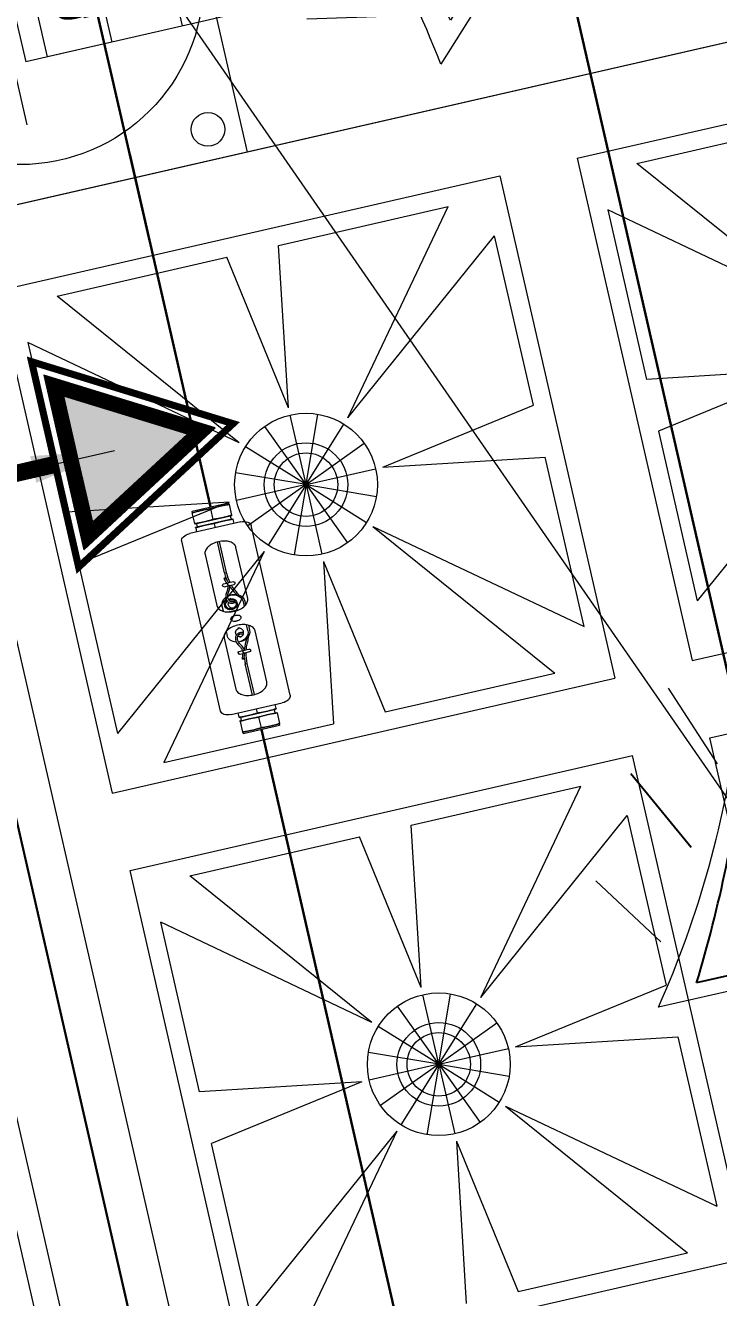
# Model space of a CAD drawing. Header units: millimetres. Extents: x 1667 to 847943, y 724 to 1832625.
# Drawn here: x 639352 to 639789, y 718895 to 719696 of the extents above; entities that cross this region are included whole.
import ezdxf

# ---------------------------------------------------------------- set-up
doc = ezdxf.new("R2010")
doc.units = ezdxf.units.MM
doc.linetypes.add('CENTER', pattern=[2, 1.25, -0.25, 0.25, -0.25])
doc.linetypes.add('CONTINULUS', pattern=[0])
doc.layers.get('Defpoints').update_dxf_attribs({"color": 140})
for name, color, linetype, lineweight in [('DIMENSION_MOFA', 66, 'CENTER', 15), ('FACILITY kitchen equipment', 152, 'Continuous', 0), ('GH - KIT - PLAN', 32, 'Continuous', 0), ('GH - KIT EQUIP.', 2, 'Continuous', 9), ('GH-GAS', 20, 'Continuous', 13), ('glass', 4, 'Continuous', 0), ('WALL - NEW', 7, 'Continuous', 0)]:
    doc.layers.add(name, color=color, linetype=linetype, lineweight=lineweight)
doc.layers.add('Fusible link', color=7, linetype='Continuous', true_color=0x30c200)
doc.layers.add('SSE PIPING', color=7, linetype='Continuous', lineweight=30, true_color=0x0512c2)
doc.layers.add('SSE SYS', color=7, linetype='Continuous', lineweight=15, true_color=0xeb0000)
doc.styles.add('arial', font='arial.ttf')
doc.styles.add('DIM', font='arial.ttf')
doc.styles.add('ROMANS', font='romans.shx')
doc.dimstyles.new('KIT-DIM', dxfattribs={"dimscale": 35, "dimtxt": 2, "dimasz": 1.5, "dimexe": 0.5, "dimexo": 1, "dimgap": 1, "dimtad": 0, "dimdec": 0, "dimtxsty": 'arial', "dimcen": 0, "dimdle": 1, "dimclrd": 251, "dimclre": 251, "dimclrt": 1, "dimadec": 0, "dimazin": 0, "dimtfac": 1, "dimtdec": 0, "dimtix": 1, "dimtmove": 0, "dimatfit": 3, "dimfxl": 1, "dimlwd": -1, "dimarcsym": 0})
doc.dimstyles.new('KIT_DIM', dxfattribs={"dimscale": 35, "dimtxt": 2.5, "dimasz": 2, "dimexe": 1, "dimexo": 1, "dimgap": 0.5, "dimtad": 1, "dimdec": 0, "dimzin": 3, "dimdsep": 46, "dimtxsty": 'arial', "dimcen": 0, "dimdle": 0.75, "dimclrd": 251, "dimclre": 251, "dimclrt": 15, "dimadec": 1, "dimazin": 1, "dimtfac": 1, "dimtdec": 0, "dimtix": 1, "dimtmove": 1, "dimatfit": 3, "dimfxl": 1, "dimtolj": 1, "dimtzin": 3, "dimlwd": 13, "dimlwe": 13, "dimarcsym": 0})

# ---------------------------------------------------------------- blocks, each defined once
blk = doc.blocks.new('fRY')
at = {"layer": 'FACILITY kitchen equipment'}
for p, q in [((8507.40582, -1594.57607, 15753.73953), (8507.20592, -1594.57607, 15753.73953)), ((8507.20592, -1595.03614, 15753.73953), (8507.20592, -1594.57607, 15753.73953)), ((8507.40582, -1594.57607, 15753.73953), (8507.40582, -1594.67713, 15753.73953)), ((8507.60572, -1594.57607, 15753.73953), (8507.40582, -1594.57607, 15753.73953)), ((8507.60572, -1595.03614, 15753.73953), (8507.60572, -1594.57607, 15753.73953)), ((8507.37458, -1594.59039, 15753.73953), (8507.23715, -1594.59039, 15753.73953)), ((8507.23715, -1594.65286, 15753.73953), (8507.23715, -1594.59039, 15753.73953)), ((8507.37458, -1594.65286, 15753.73953), (8507.37458, -1594.59039, 15753.73953)), ((8507.57448, -1594.59039, 15753.73953), (8507.43705, -1594.59039, 15753.73953)), ((8507.43705, -1594.65286, 15753.73953), (8507.43705, -1594.59039, 15753.73953)), ((8507.57448, -1594.65286, 15753.73953), (8507.57448, -1594.59039, 15753.73953)), ((8507.23715, -1594.61808, 15753.73953), (8507.22466, -1594.61808, 15753.73953)), ((8507.22466, -1594.63057, 15753.73953), (8507.22466, -1594.61808, 15753.73953)), ((8507.29846, -1594.61907, 15753.73953), (8507.29844, -1594.62681, 15753.73953)), ((8507.31708, -1594.61907, 15753.73953), (8507.3171, -1594.62677, 15753.73953)), ((8507.37458, -1594.61808, 15753.73953), (8507.38707, -1594.61808, 15753.73953)), ((8507.38707, -1594.63057, 15753.73953), (8507.38707, -1594.61808, 15753.73953)), ((8507.43705, -1594.61808, 15753.73953), (8507.42456, -1594.61808, 15753.73953)), ((8507.42456, -1594.63057, 15753.73953), (8507.42456, -1594.61808, 15753.73953)), ((8507.49836, -1594.61907, 15753.73953), (8507.49834, -1594.62681, 15753.73953)), ((8507.51698, -1594.61907, 15753.73953), (8507.517, -1594.62677, 15753.73953)), ((8507.57448, -1594.61808, 15753.73953), (8507.58697, -1594.61808, 15753.73953)), ((8507.58697, -1594.63057, 15753.73953), (8507.58697, -1594.61808, 15753.73953)), ((8507.23715, -1594.63057, 15753.73953), (8507.22466, -1594.63057, 15753.73953)), ((8507.29886, -1594.62554, 15753.73953), (8507.29844, -1594.62676, 15753.73953)), ((8507.37458, -1594.63057, 15753.73953), (8507.38707, -1594.63057, 15753.73953)), ((8507.43705, -1594.63057, 15753.73953), (8507.42456, -1594.63057, 15753.73953)), ((8507.49876, -1594.62554, 15753.73953), (8507.49834, -1594.62676, 15753.73953)), ((8507.57448, -1594.63057, 15753.73953), (8507.58697, -1594.63057, 15753.73953)), ((8507.37458, -1594.65286, 15753.73953), (8507.23715, -1594.65286, 15753.73953)), ((8507.2417, -1594.65286, 15753.73953), (8507.2417, -1594.6703, 15753.73953)), ((8507.24795, -1594.65286, 15753.73953), (8507.24795, -1594.6703, 15753.73953)), ((8507.26712, -1594.65286, 15753.73953), (8507.26712, -1594.71267, 15753.73953)), ((8507.27378, -1594.65286, 15753.73953), (8507.27378, -1594.71267, 15753.73953)), ((8507.33795, -1594.65286, 15753.73953), (8507.33795, -1594.71267, 15753.73953)), ((8507.34461, -1594.65286, 15753.73953), (8507.34461, -1594.71267, 15753.73953)), ((8507.36378, -1594.65286, 15753.73953), (8507.36378, -1594.6703, 15753.73953)), ((8507.37003, -1594.65286, 15753.73953), (8507.37003, -1594.6703, 15753.73953)), ((8507.57448, -1594.65286, 15753.73953), (8507.43705, -1594.65286, 15753.73953)), ((8507.4416, -1594.65286, 15753.73953), (8507.4416, -1594.6703, 15753.73953)), ((8507.44785, -1594.65286, 15753.73953), (8507.44785, -1594.6703, 15753.73953)), ((8507.46702, -1594.65286, 15753.73953), (8507.46702, -1594.71267, 15753.73953)), ((8507.47368, -1594.65286, 15753.73953), (8507.47368, -1594.71267, 15753.73953)), ((8507.53785, -1594.65286, 15753.73953), (8507.53785, -1594.71267, 15753.73953)), ((8507.54451, -1594.65286, 15753.73953), (8507.54451, -1594.71267, 15753.73953)), ((8507.56368, -1594.65286, 15753.73953), (8507.56368, -1594.6703, 15753.73953)), ((8507.56993, -1594.65286, 15753.73953), (8507.56993, -1594.6703, 15753.73953)), ((8507.36378, -1594.66535, 15753.73953), (8507.24795, -1594.66535, 15753.73953)), ((8507.36378, -1594.66535, 15753.73953), (8507.34959, -1594.66535, 15753.73953)), ((8507.56368, -1594.66535, 15753.73953), (8507.44785, -1594.66535, 15753.73953)), ((8507.56368, -1594.66535, 15753.73953), (8507.54949, -1594.66535, 15753.73953)), ((8507.40582, -1594.67713, 15753.73953), (8507.20592, -1594.67713, 15753.73953)), ((8507.60572, -1594.67713, 15753.73953), (8507.40582, -1594.67713, 15753.73953)), ((8507.60572, -1595.03614, 15753.73953), (8507.60572, -1594.67713, 15753.73953)), ((8507.39249, -1594.69046, 15753.73953), (8507.21924, -1594.69046, 15753.73953)), ((8507.21924, -1594.69046, 15753.73953), (8507.21924, -1595.02281, 15753.73953)), ((8507.39249, -1595.02281, 15753.73953), (8507.39249, -1594.69046, 15753.73953)), ((8507.59239, -1594.69046, 15753.73953), (8507.41914, -1594.69046, 15753.73953)), ((8507.41914, -1594.69046, 15753.73953), (8507.41914, -1595.02281, 15753.73953)), ((8507.59239, -1595.02281, 15753.73953), (8507.59239, -1594.69046, 15753.73953)), ((8507.37028, -1594.71267, 15753.73953), (8507.24145, -1594.71267, 15753.73953)), ((8507.24145, -1594.71267, 15753.73953), (8507.24145, -1595.0006, 15753.73953)), ((8507.36584, -1594.71711, 15753.73953), (8507.2459, -1594.71711, 15753.73953)), ((8507.2459, -1594.71711, 15753.73953), (8507.2459, -1594.99616, 15753.73953)), ((8507.36584, -1594.99616, 15753.73953), (8507.36584, -1594.71711, 15753.73953)), ((8507.37028, -1595.0006, 15753.73953), (8507.37028, -1594.71267, 15753.73953)), ((8507.57018, -1594.71267, 15753.73953), (8507.44135, -1594.71267, 15753.73953)), ((8507.44135, -1594.71267, 15753.73953), (8507.44135, -1595.0006, 15753.73953)), ((8507.56574, -1594.71711, 15753.73953), (8507.4458, -1594.71711, 15753.73953)), ((8507.4458, -1594.71711, 15753.73953), (8507.4458, -1594.99616, 15753.73953)), ((8507.56574, -1594.99616, 15753.73953), (8507.56574, -1594.71711, 15753.73953)), ((8507.57018, -1595.0006, 15753.73953), (8507.57018, -1594.71267, 15753.73953)), ((8507.29769, -1594.82123, 15753.73953), (8507.29769, -1594.78735, 15753.73953)), ((8507.29769, -1594.78735, 15753.73953), (8507.3135, -1594.78735, 15753.73953)), ((8507.3135, -1594.78735, 15753.73953), (8507.3135, -1594.82123, 15753.73953)), ((8507.49759, -1594.82123, 15753.73953), (8507.49759, -1594.78735, 15753.73953)), ((8507.49759, -1594.78735, 15753.73953), (8507.5134, -1594.78735, 15753.73953)), ((8507.5134, -1594.78735, 15753.73953), (8507.5134, -1594.82123, 15753.73953)), ((8507.3135, -1594.82123, 15753.73953), (8507.29769, -1594.82123, 15753.73953)), ((8507.5134, -1594.82123, 15753.73953), (8507.49759, -1594.82123, 15753.73953)), ((8507.24145, -1595.0006, 15753.73953), (8507.37028, -1595.0006, 15753.73953)), ((8507.2459, -1594.99616, 15753.73953), (8507.36584, -1594.99616, 15753.73953)), ((8507.29254, -1595.0006, 15753.73953), (8507.29254, -1595.13387, 15753.73953)), ((8507.31919, -1595.0006, 15753.73953), (8507.29254, -1595.0006, 15753.73953)), ((8507.31919, -1595.0006, 15753.73953), (8507.31919, -1595.13387, 15753.73953)), ((8507.44135, -1595.0006, 15753.73953), (8507.57018, -1595.0006, 15753.73953)), ((8507.4458, -1594.99616, 15753.73953), (8507.56574, -1594.99616, 15753.73953)), ((8507.49244, -1595.0006, 15753.73953), (8507.49244, -1595.13387, 15753.73953)), ((8507.51909, -1595.0006, 15753.73953), (8507.49244, -1595.0006, 15753.73953)), ((8507.51909, -1595.0006, 15753.73953), (8507.51909, -1595.13387, 15753.73953)), ((8507.21924, -1595.02281, 15753.73953), (8507.39249, -1595.02281, 15753.73953)), ((8507.41914, -1595.02281, 15753.73953), (8507.59239, -1595.02281, 15753.73953)), ((8507.40582, -1595.03614, 15753.73953), (8507.20592, -1595.03614, 15753.73953)), ((8507.40582, -1595.03614, 15753.73953), (8507.60572, -1595.03614, 15753.73953)), ((8507.40582, -1595.03614, 15753.73953), (8507.60572, -1595.03614, 15753.73953)), ((8507.31919, -1595.13387, 15753.73953), (8507.29254, -1595.13387, 15753.73953)), ((8507.51909, -1595.13387, 15753.73953), (8507.49244, -1595.13387, 15753.73953))]:
    blk.add_line(p, q, dxfattribs=at)
for centre, radius, start, end in [((8507.3033, -1594.62332, 15753.73953), 0.01044, 121.68145, 146.13227), ((8507.306, -1594.62769, 15753.73953), 0.01557, 104.33989, 121.68145), ((8507.30777, -1594.63462, 15753.73953), 0.02272, 90, 104.33989), ((8507.30777, -1594.63541, 15753.73953), 0.01913, 90, 104.40201), ((8507.30777, -1594.63462, 15753.73953), 0.02272, 75.66011, 90), ((8507.30777, -1594.63541, 15753.73953), 0.01913, 75.59799, 90), ((8507.30954, -1594.62769, 15753.73953), 0.01557, 58.31855, 75.66011), ((8507.31224, -1594.62332, 15753.73953), 0.01044, 33.86773, 58.31855), ((8507.5032, -1594.62332, 15753.73953), 0.01044, 121.68145, 146.13227), ((8507.5059, -1594.62769, 15753.73953), 0.01557, 104.33989, 121.68145), ((8507.50767, -1594.63462, 15753.73953), 0.02272, 90, 104.33989), ((8507.50767, -1594.63541, 15753.73953), 0.01913, 90, 104.40201), ((8507.50767, -1594.63462, 15753.73953), 0.02272, 75.66011, 90), ((8507.50767, -1594.63541, 15753.73953), 0.01913, 75.59799, 90), ((8507.50944, -1594.62769, 15753.73953), 0.01557, 58.31855, 75.66011), ((8507.51214, -1594.62332, 15753.73953), 0.01044, 33.86773, 58.31855), ((8507.29922, -1594.62058, 15753.73953), 0.00552, 146.13227, 180), ((8507.29922, -1594.62058, 15753.73953), 0.00552, 180, 213.86773), ((8507.3033, -1594.61784, 15753.73953), 0.01044, 213.86773, 238.31855), ((8507.30431, -1594.62644, 15753.73953), 0.00941, 121.79706, 128.44382), ((8507.30398, -1594.6305, 15753.73953), 0.00713, 113.16208, 135.92559), ((8507.30628, -1594.62961, 15753.73953), 0.01314, 104.40201, 121.79706), ((8507.30621, -1594.63571, 15753.73953), 0.01279, 100.04894, 113.16208), ((8507.30777, -1594.64452, 15753.73953), 0.02175, 90, 100.04894), ((8507.30777, -1594.64452, 15753.73953), 0.02175, 79.95106, 90), ((8507.30933, -1594.63571, 15753.73953), 0.01279, 66.83792, 79.95106), ((8507.30926, -1594.62961, 15753.73953), 0.01314, 58.20294, 75.59799), ((8507.3117, -1594.63017, 15753.73953), 0.00678, 44.07441, 66.83792), ((8507.31153, -1594.62595, 15753.73953), 0.00884, 51.10767, 58.20294), ((8507.31188, -1594.61727, 15753.73953), 0.01111, 301.68145, 326.13227), ((8507.31632, -1594.62058, 15753.73953), 0.00552, 0, 33.86773), ((8507.31744, -1594.62099, 15753.73953), 0.00442, 326.13227, 5.3453), ((8507.49912, -1594.62058, 15753.73953), 0.00552, 146.13227, 180), ((8507.49912, -1594.62058, 15753.73953), 0.00552, 180, 213.86773), ((8507.5032, -1594.61784, 15753.73953), 0.01044, 213.86773, 238.31855), ((8507.50421, -1594.62644, 15753.73953), 0.00941, 121.79706, 128.44382), ((8507.50388, -1594.6305, 15753.73953), 0.00713, 113.16208, 135.92559), ((8507.50618, -1594.62961, 15753.73953), 0.01314, 104.40201, 121.79706), ((8507.50611, -1594.63571, 15753.73953), 0.01279, 100.04894, 113.16208), ((8507.50767, -1594.64452, 15753.73953), 0.02175, 90, 100.04894), ((8507.50767, -1594.64452, 15753.73953), 0.02175, 79.95106, 90), ((8507.50923, -1594.63571, 15753.73953), 0.01279, 66.83792, 79.95106), ((8507.50916, -1594.62961, 15753.73953), 0.01314, 58.20294, 75.59799), ((8507.5116, -1594.63017, 15753.73953), 0.00678, 44.07441, 66.83792), ((8507.51143, -1594.62595, 15753.73953), 0.00884, 51.10767, 58.20294), ((8507.51179, -1594.61727, 15753.73953), 0.01111, 301.68145, 326.13227), ((8507.51622, -1594.62058, 15753.73953), 0.00552, 0, 33.86773), ((8507.51734, -1594.62099, 15753.73953), 0.00442, 326.13227, 5.3453), ((8507.306, -1594.61347, 15753.73953), 0.01557, 238.31855, 241.10486), ((8507.30032, -1594.62676, 15753.73953), 0.00188, 180, 224.07441), ((8507.30384, -1594.62335, 15753.73953), 0.00678, 224.07441, 246.83792), ((8507.30621, -1594.61782, 15753.73953), 0.01279, 246.83792, 259.95106), ((8507.30777, -1594.60901, 15753.73953), 0.02175, 259.95106, 270), ((8507.30777, -1594.60901, 15753.73953), 0.02175, 270, 280.04894), ((8507.30933, -1594.61782, 15753.73953), 0.01279, 280.04894, 293.16208), ((8507.3117, -1594.62335, 15753.73953), 0.00678, 293.16208, 315.92559), ((8507.31522, -1594.62676, 15753.73953), 0.00188, 0, 44.07441), ((8507.31522, -1594.62676, 15753.73953), 0.00188, 315.92559, 0), ((8507.30954, -1594.61347, 15753.73953), 0.01557, 298.89514, 301.68145), ((8507.5059, -1594.61347, 15753.73953), 0.01557, 238.31855, 241.10486), ((8507.50022, -1594.62676, 15753.73953), 0.00188, 180, 224.07441), ((8507.50374, -1594.62335, 15753.73953), 0.00678, 224.07441, 246.83792), ((8507.50611, -1594.61782, 15753.73953), 0.01279, 246.83792, 259.95106), ((8507.50767, -1594.60901, 15753.73953), 0.02175, 259.95106, 270), ((8507.50767, -1594.60901, 15753.73953), 0.02175, 270, 280.04894), ((8507.50923, -1594.61782, 15753.73953), 0.01279, 280.04894, 293.16208), ((8507.5116, -1594.62335, 15753.73953), 0.00678, 293.16208, 315.92559), ((8507.51512, -1594.62676, 15753.73953), 0.00188, 0, 44.07441), ((8507.51512, -1594.62676, 15753.73953), 0.00188, 315.92559, 0), ((8507.50944, -1594.61347, 15753.73953), 0.01557, 298.89514, 301.68145), ((8507.24483, -1594.6703, 15753.73953), 0.00312, 180, 0), ((8507.3669, -1594.6703, 15753.73953), 0.00312, 180, 0), ((8507.44473, -1594.6703, 15753.73953), 0.00312, 180, 0), ((8507.5668, -1594.6703, 15753.73953), 0.00312, 180, 0)]:
    blk.add_arc(centre, radius, start, end, dxfattribs=at)
blk = doc.blocks.new('*U785')
at = {"layer": 'glass', "color": 4}
for p, q in [((16667.3, -11791.5978), (16667.3, -11798.0785)), ((16667.324, -11791.5978), (16667.324, -11798.0785))]:
    blk.add_line(p, q, dxfattribs=at)
blk = doc.blocks.new('GAS C')
at = {"layer": 'GH-GAS'}
h = blk.add_hatch(color=256, dxfattribs=at)
h.dxf.hatch_style = 1
h.paths.add_polyline_path([(85924.37, 27254.07), (85924.37, 27294.9), (85853.66, 27254.07), (85924.37, 27213.25)])
at = {"layer": 'GH-GAS', "color": 66}
for points, const_width in [([(86012.73, 27254.07), (85939.14, 27254.07), (85939.14, 27320.48), (85824.11, 27254.07), (85939.14, 27187.66), (85939.14, 27254.07)], 4.46), ([(85939.14, 27254.07), (86012.73, 27254.07)], 10.81)]:
    blk.add_lwpolyline(points, dxfattribs=dict(at, const_width=const_width))
at = {"layer": 'GH-GAS', "color": 0}
for points in [[(85933.41, 27254.07), (85933.41, 27310.55), (85835.58, 27254.07), (85933.41, 27197.59)], [(85924.37, 27254.07), (85924.37, 27294.9), (85853.66, 27254.07), (85924.37, 27213.25)]]:
    blk.add_lwpolyline(points, close=True, dxfattribs=at)
at = {"layer": 'GH-GAS', "color": 2, "const_width": 8.7}
blk.add_lwpolyline([(85928.89, 27254.07), (85928.89, 27302.73), (85844.62, 27254.07), (85928.89, 27205.42)], close=True, dxfattribs=at)
at = {"layer": 'GH-GAS', "color": 30}
blk.add_lwpolyline([(85924.37, 27254.07), (85924.37, 27294.9), (85853.66, 27254.07), (85924.37, 27213.25)], close=True, dxfattribs=at)
blk = doc.blocks.new('*D764')
at = {"layer": 'Defpoints', "color": 0, "transparency": 16777216}
for p in [(-27869.35, 10840.01), (-27534.73, 10840.01), (-27757.42, 10039.81)]:
    blk.add_point(p, dxfattribs=at)
at = {"layer": 'GH-GAS', "lineweight": 13, "transparency": 16777216}
for p, q in [((166758.11, 1097768.83), (167092.73, 1097768.83)), ((167057.73, 1097038.62), (167057.73, 1097698.83)), ((166870.04, 1096968.62), (167092.73, 1096968.62))]:
    blk.add_line(p, q, dxfattribs=at)
at = {"layer": 'GH-GAS', "transparency": 16777216}
for points in [[(167069.4, 1097698.83), (167046.06, 1097698.83), (167057.73, 1097768.83)], [(167046.06, 1097038.62), (167069.4, 1097038.62), (167057.73, 1096968.62)]]:
    blk.add_solid(points, dxfattribs=at)
at = {"layer": 'GH-GAS', "transparency": 16777216, "insert": (166995.56, 1097368.73), "char_height": 87.5, "attachment_point": 5, "rotation": 90, "style": 'DIM'}
blk.add_mtext('\\A1;800', dxfattribs=at)
blk = doc.blocks.new('*D765')
at = {"layer": 'Defpoints', "color": 0, "transparency": 16777216}
for p in [(-27757.42, 10039.81), (-27534.73, 10039.81), (-27757.42, 8639.81)]:
    blk.add_point(p, dxfattribs=at)
at = {"layer": 'GH-GAS', "lineweight": 13, "transparency": 16777216}
for p, q in [((166870.04, 1096968.62), (167092.73, 1096968.62)), ((167057.73, 1095638.62), (167057.73, 1096898.62)), ((166870.04, 1095568.62), (167092.73, 1095568.62))]:
    blk.add_line(p, q, dxfattribs=at)
at = {"layer": 'GH-GAS', "transparency": 16777216}
for points in [[(167069.4, 1096898.62), (167046.06, 1096898.62), (167057.73, 1096968.62)], [(167046.06, 1095638.62), (167069.4, 1095638.62), (167057.73, 1095568.62)]]:
    blk.add_solid(points, dxfattribs=at)
at = {"layer": 'GH-GAS', "transparency": 16777216, "insert": (166995.56, 1096268.62), "char_height": 87.5, "attachment_point": 5, "rotation": 90, "style": 'DIM'}
blk.add_mtext('\\A1;1400', dxfattribs=at)
blk = doc.blocks.new('GASVIGIL')
at = {"color": 1, "linetype": 'CONTINULUS', "lineweight": -2, "ltscale": 1000}
for points in [[(69.5, 45.05), (358.94, 45.05), (358.94, -204.3), (69.5, -204.3)], [(161.13, -88.63), (262.48, -88.63), (262.48, -132.54), (161.13, -132.54)], [(230.68, -204.3), (185.78, -204.3), (185.78, -274.56), (230.68, -274.56)]]:
    blk.add_lwpolyline(points, close=True, dxfattribs=at)
for centre, radius in [((214.47, -81.94), 122.37), ((327.14, 14.83), 11.26), ((90.07, -182.15), 11.26)]:
    blk.add_circle(centre, radius, dxfattribs=at)
at = {"color": 30, "linetype": 'CONTINULUS', "lineweight": -2, "ltscale": 1000, "true_color": 0xf26722, "insert": (120.04, -5.21), "char_height": 50, "attachment_point": 1, "style": 'ROMANS'}
blk.add_mtext_dynamic_manual_height_columns('{\\fArial Narrow|b0|i0|c0|p34;\\W0.65;\\T1.1;\\LGASVIGIL}', width=178.3997, gutter_width=2.5, heights=[27.01], dxfattribs=at)
at = {"color": 242, "linetype": 'CONTINULUS', "lineweight": -2, "ltscale": 1000, "true_color": 0xcd2027, "insert": (180.32, -100.92), "char_height": 25, "width": 82.1592, "attachment_point": 1, "style": 'ROMANS'}
blk.add_mtext('{\\fAgency FB|b0|i0|c0|p34;00.0  %}', dxfattribs=at)
blk = doc.blocks.new('FUSIBLE LINK')
at = {"layer": 'SSE SYS', "color": 0, "lineweight": 0}
for p, q in [((22.5, -16.5), (22.5, 16.5)), ((211.5, 22.5), (28.5, 22.5)), ((217.5, 16.5), (217.5, -16.5)), ((0, 11.75), (0, -11.75)), ((1.4, 11.75), (0, 11.75)), ((1.4, 11.85), (1.44, 12)), ((1.4, 11.85), (1.4, -11.85)), ((13.46, 12), (1.94, 12)), ((14, 11.85), (13.96, 12)), ((14, -11.85), (14, 11.85)), ((14, 10.9), (17.5, 10.9)), ((17.5, 11.5), (17.63, 12)), ((17.5, -11.5), (17.5, 11.5)), ((18.15, 12), (22.5, 12)), ((47.5, 10), (102.5, 10)), ((137.5, 10), (192.5, 10)), ((221.88, 12), (217.5, 12)), ((222.5, 11.5), (222.37, 12)), ((222.5, 11.5), (222.5, -11.5)), ((226, 10.9), (222.5, 10.9)), ((226, 11.85), (226.04, 12)), ((226, 11.85), (226, -11.85)), ((226.54, 12), (238.06, 12)), ((238.6, 11.85), (238.56, 12)), ((238.6, -11.85), (238.6, 11.85)), ((238.6, 11.75), (240, 11.75)), ((240, -11.75), (240, 11.75)), ((13.46, 0), (1.94, 0)), ((18.16, 0), (22.5, 0)), ((70.84, 0.65), (37.52, 0.65)), ((70.84, 0.65), (70.84, -0.42)), ((82.05, 2.75), (82.05, -0.45)), ((83.98, 3.52), (83.05, 3.52)), ((83.05, 0.32), (83.98, 0.32)), ((84.98, 2.75), (84.98, -0.45)), ((95, 0), (95, -1.1)), ((98.74, 0.42), (98.74, 1.1)), ((109.91, 6.72), (104.5, 6.72)), ((110.26, 0.42), (110.26, 1.1)), ((112, -3.12), (112, 3.12)), ((117, 1.25), (117, -1.25)), ((123, -1.25), (123, 1.25)), ((131.26, 7.81), (135.5, 7.81)), ((145, 0), (145, 1.1)), ((154.7, 2.75), (154.7, -0.45)), ((155.7, 3.52), (156.63, 3.52)), ((156.63, 0.32), (155.7, 0.32)), ((157.63, 2.75), (157.63, -0.45)), ((168.84, 0.65), (168.84, -0.42)), ((202.48, 0.65), (168.84, 0.65)), ((221.9, 0), (217.5, 0)), ((226.54, 0), (238.06, 0)), ((70.84, -0.65), (37.52, -0.65)), ((70.84, -0.42), (70.84, -0.65)), ((82.05, -3.64), (82.05, -0.45)), ((83.98, -4.41), (83.05, -4.41)), ((84.98, -0.45), (84.98, -3.64)), ((104.5, -6.72), (109.91, -6.72)), ((104.5, -7.81), (108.74, -7.81)), ((135.5, -5.62), (129.23, -5.62)), ((130.09, -6.72), (135.5, -6.72)), ((154.7, -0.45), (154.7, -3.64)), ((155.7, -4.41), (156.63, -4.41)), ((157.63, -3.64), (157.63, -0.45)), ((168.84, -0.42), (168.84, -0.65)), ((202.48, -0.65), (168.84, -0.65)), ((1.4, -11.75), (0, -11.75)), ((1.4, -11.85), (1.44, -12)), ((13.46, -12), (1.94, -12)), ((14, -11.85), (13.96, -12)), ((14, -10.9), (17.5, -10.9)), ((17.5, -11.5), (17.63, -12)), ((18.15, -12), (22.5, -12)), ((102.5, -10), (47.5, -10)), ((192.5, -10), (137.5, -10)), ((221.88, -12), (217.5, -12)), ((222.5, -11.5), (222.37, -12)), ((226, -10.9), (222.5, -10.9)), ((226, -11.85), (226.04, -12)), ((226.54, -12), (238.06, -12)), ((238.6, -11.85), (238.56, -12)), ((238.6, -11.75), (240, -11.75)), ((211.5, -22.5), (28.5, -22.5))]:
    blk.add_line(p, q, dxfattribs=at)
for centre, start, end in [((28.5, 16.5), 90, 180), ((211.5, 16.5), 0, 90), ((28.5, -16.5), 180, 270), ((211.5, -16.5), 270, 0)]:
    blk.add_arc(centre, 6, start, end, dxfattribs=at)
for centre, major_axis in [((76.35, 1.28), (0.107, 0.641)), ((163.33, 1.28), (-0.107, 0.641))]:
    blk.add_ellipse(centre, major_axis=major_axis, ratio=0.135102, dxfattribs=at)
for centre, major_axis, ratio, start_param, end_param in [((83.05, 2.75), (-1, 0), 0.769374, 4.712389, 6.283185), ((83.05, -0.45), (-1, 0), 0.769374, 4.712389, 6.283185), ((83.98, 2.75), (1, 0), 0.769374, 0, 1.570796), ((83.98, -0.45), (1, 0), 0.769374, 0, 1.570796), ((104.5, 0), (-9.5, 0), 0.707107, 5.998219, 7.853982), ((104.5, 0), (-9.5, 0), 0.707107, 4.712389, 5.774777), ((104.5, 1.1), (5.76, 0), 0.707107, 2.942229, 8.903945), ((104.5, 1.1), (4.76, 0), 0.707107, 2.951279, 8.856853), ((135.5, -1.1), (-4.76, 0), 0.707107, 4.335447, 6.067777), ((135.5, 1.1), (9.5, 0), 0.707107, 0.313248, 1.570796), ((135.5, 1.1), (9.5, 0), 0.707107, 4.712389, 6.385879), ((135.5, 0), (9.5, 0), 0.707107, 4.712389, 6.283185), ((135.5, -1.1), (4.76, 0), 0.707107, 0.215408, 0.824896), ((155.7, 2.75), (-1, 0), 0.769374, 4.712389, 6.283185), ((155.7, -0.45), (-1, 0), 0.769374, 4.712389, 6.283185), ((156.63, 2.75), (1, 0), 0.769374, 0, 1.570796), ((156.63, -0.45), (1, 0), 0.769374, 0, 1.570796), ((83.05, -3.64), (-1, 0), 0.769374, 0, 1.570796), ((83.98, -3.64), (1, 0), 0.769374, 4.712389, 6.283185), ((104.5, -1.1), (-9.5, 0), 0.707107, 0, 1.570796), ((155.7, -3.64), (-1, 0), 0.769374, 0, 1.570796), ((156.63, -3.64), (1, 0), 0.769374, 4.712389, 6.283185)]:
    blk.add_ellipse(centre, major_axis=major_axis, ratio=ratio, start_param=start_param, end_param=end_param, dxfattribs=at)
for points, weights in [([(1.94, 12), (1.01, 6), (1.94, 0)], [1.07710249847, 1.24373083487, 1.07710249847]), ([(1.44, 12), (1.44, 12), (1.94, 12)], [1.16041666667, 1.16041666667, 1.07710249847]), ([(13.46, 12), (13.96, 12), (13.96, 12)], [1.07710249847, 1.16041666667, 1.16041666667]), ([(13.46, 0), (14.39, 6), (13.46, 12)], [1.07710249847, 1.24373083487, 1.07710249847]), ([(18.15, 12), (17.63, 12), (17.63, 12)], [1.00344322391, 1.08333333333, 1.08333333333]), ([(18.16, 0), (17.23, 6.01), (18.15, 12)], [1.00136118663, 1.15523047531, 1.00343082543]), ([(222.37, 12), (222.37, 12), (221.88, 12)], [1.08333333333, 1.08333333333, 1.00764795771]), ([(221.88, 12), (222.82, 5.99), (221.9, 0)], [1.00767581319, 1.1670909423, 1.00981175327]), ([(226.54, 12), (225.61, 6), (226.54, 0)], [1.07710249847, 1.24373083487, 1.07710249847]), ([(226.04, 12), (226.04, 12), (226.54, 12)], [1.16041666667, 1.16041666667, 1.07710249847]), ([(238.06, 0), (238.99, 6), (238.06, 12)], [1.07710249847, 1.24373083487, 1.07710249847]), ([(238.06, 12), (238.56, 12), (238.56, 12)], [1.07710249847, 1.16041666667, 1.16041666667]), ([(1.94, 0), (1.01, -6), (1.94, -12)], [1.07710249847, 1.24373083487, 1.07710249847]), ([(13.46, -12), (14.39, -6), (13.46, 0)], [1.07710249847, 1.24373083487, 1.07710249847]), ([(18.15, -12), (17.23, -6.01), (18.16, 0)], [1.00343082542, 1.15523047531, 1.00136118663]), ([(221.9, 0), (222.82, -5.99), (221.88, -12)], [1.00981175327, 1.1670909423, 1.00767581319]), ([(226.54, 0), (225.61, -6), (226.54, -12)], [1.07710249847, 1.24373083487, 1.07710249847]), ([(238.06, -12), (238.99, -6), (238.06, 0)], [1.07710249847, 1.24373083487, 1.07710249847]), ([(1.94, -12), (1.44, -12), (1.44, -12)], [1.07710249847, 1.16041666667, 1.16041666667]), ([(13.96, -12), (13.96, -12), (13.46, -12)], [1.16041666667, 1.16041666667, 1.07710249847]), ([(17.63, -12), (17.63, -12), (18.15, -12)], [1.08333333333, 1.08333333333, 1.00344322392]), ([(221.88, -12), (222.37, -12), (222.37, -12)], [1.00764795771, 1.08333333333, 1.08333333333]), ([(226.54, -12), (226.04, -12), (226.04, -12)], [1.07710249847, 1.16041666667, 1.16041666667]), ([(238.56, -12), (238.56, -12), (238.06, -12)], [1.16041666667, 1.16041666667, 1.07710249847])]:
    blk.add_rational_spline(points, weights, degree=2, dxfattribs=at)
for points, knots in [([(47.5, -10), (46.24, -10), (44.9, -9.75), (42.43, -8.72), (41.31, -7.96), (39.54, -6.19), (38.78, -5.07), (37.75, -2.6), (37.5, -1.26), (37.5, 1.26), (37.75, 2.6), (38.78, 5.07), (39.54, 6.19), (41.31, 7.96), (42.43, 8.72), (44.9, 9.75), (46.24, 10), (47.5, 10)], [-3.028815, -3.028815, -3.028815, -3.028815, -2.650181, -2.650181, -2.271547, -2.271547, -1.892977, -1.892977, -1.514407, -1.514407, -1.135838, -1.135838, -0.757268, -0.757268, -0.378634, -0.378634, 0, 0, 0, 0]), ([(102.5, 10), (103.76, 10), (105.1, 9.75), (107.57, 8.72), (108.69, 7.96), (110.46, 6.19), (111.22, 5.07), (112.25, 2.6), (112.5, 1.26), (112.5, -1.26), (112.25, -2.6), (111.22, -5.07), (110.46, -6.19), (108.69, -7.96), (107.57, -8.72), (105.1, -9.75), (103.76, -10), (102.5, -10)], [0, 0, 0, 0, 0.378634, 0.378634, 0.757268, 0.757268, 1.135838, 1.135838, 1.514407, 1.514407, 1.892977, 1.892977, 2.271547, 2.271547, 2.650181, 2.650181, 3.028815, 3.028815, 3.028815, 3.028815]), ([(137.5, -10), (136.24, -10), (134.9, -9.75), (132.43, -8.72), (131.31, -7.96), (129.54, -6.19), (128.78, -5.07), (127.75, -2.6), (127.5, -1.26), (127.5, 1.26), (127.75, 2.6), (128.78, 5.07), (129.54, 6.19), (131.31, 7.96), (132.43, 8.72), (134.9, 9.75), (136.24, 10), (137.5, 10)], [-3.028815, -3.028815, -3.028815, -3.028815, -2.650181, -2.650181, -2.271547, -2.271547, -1.892977, -1.892977, -1.514407, -1.514407, -1.135838, -1.135838, -0.757268, -0.757268, -0.378634, -0.378634, 0, 0, 0, 0]), ([(192.5, 10), (193.76, 10), (195.1, 9.75), (197.57, 8.72), (198.69, 7.96), (200.46, 6.19), (201.22, 5.07), (202.25, 2.6), (202.5, 1.26), (202.5, -1.26), (202.25, -2.6), (201.22, -5.07), (200.46, -6.19), (198.69, -7.96), (197.57, -8.72), (195.1, -9.75), (193.76, -10), (192.5, -10)], [0, 0, 0, 0, 0.378634, 0.378634, 0.757268, 0.757268, 1.135838, 1.135838, 1.514407, 1.514407, 1.892977, 1.892977, 2.271547, 2.271547, 2.650181, 2.650181, 3.028815, 3.028815, 3.028815, 3.028815]), ([(84.98, 0.63), (85.7, 0.64), (86.43, 0.69), (88.39, 0.99), (89.57, 1.4), (91.87, 2.36), (93.1, 2.81), (95.18, 3.19), (95.97, 3.27), (98.08, 3.33), (99.44, 3.22), (101.18, 2.7), (101.66, 2.51), (102.34, 2.1), (102.58, 1.93), (103.12, 1.44), (103.39, 1.08), (103.73, 0.36), (103.82, 0), (103.9, -0.75), (103.87, -1.15), (103.74, -1.76), (103.67, -1.99), (103.58, -2.21)], [0, 0, 0, 0, 0.217722, 0.217722, 0.599337, 0.599337, 1.001087, 1.001087, 1.237962, 1.237962, 1.634576, 1.634576, 1.793536, 1.793536, 1.887731, 1.887731, 2.035841, 2.035841, 2.164918, 2.164918, 2.307792, 2.307792, 2.392726, 2.392726, 2.392726, 2.392726]), ([(102.3, -1.89), (102.35, -1.79), (102.39, -1.69), (102.56, -1.2), (102.61, -0.8), (102.53, -0.23), (102.48, -0.05), (102.34, 0.26), (102.26, 0.39), (101.99, 0.73), (101.77, 0.92), (101.28, 1.23), (101.02, 1.35), (100.39, 1.59), (100.01, 1.7), (99.04, 1.9), (98.44, 1.96), (96.91, 2.03), (95.96, 1.98), (93.91, 1.67), (92.8, 1.33), (90.66, 0.46), (89.54, -0.02), (87.25, -0.54), (86.11, -0.66), (84.98, -0.67)], [1.927663, 1.927663, 1.927663, 1.927663, 1.971839, 1.971839, 2.14146, 2.14146, 2.223179, 2.223179, 2.288169, 2.288169, 2.392051, 2.392051, 2.484571, 2.484571, 2.605248, 2.605248, 2.785636, 2.785636, 3.064619, 3.064619, 3.414855, 3.414855, 3.792298, 3.792298, 4.131386, 4.131386, 4.131386, 4.131386]), ([(100.65, 1.49), (100.58, 1.44), (100.52, 1.38), (100.21, 1.06), (100.02, 0.79), (99.89, 0.47), (99.87, 0.43), (99.85, 0.38)], [7.1761552, 7.1761552, 7.1761552, 7.1761552, 7.2463126, 7.2463126, 7.5518512, 7.5518512, 7.6082514, 7.6082514, 7.6082514, 7.6082514]), ([(109.15, 0.38), (109.09, 0.54), (109.01, 0.72), (108.7, 1.17), (108.43, 1.46), (107.76, 1.95), (107.38, 2.16), (106.53, 2.49), (106.06, 2.61), (105.09, 2.76), (104.58, 2.78), (103.58, 2.73), (103.09, 2.64), (102.41, 2.46), (102.2, 2.38), (102, 2.3)], [4.958119, 4.958119, 4.958119, 4.958119, 5.153641, 5.153641, 5.481226, 5.481226, 5.77758, 5.77758, 6.070578, 6.070578, 6.364746, 6.364746, 6.659288, 6.659288, 6.800091, 6.800091, 6.800091, 6.800091]), ([(120, 3.25), (120.41, 3.25), (120.84, 3.17), (121.64, 2.84), (122.01, 2.59), (122.59, 2.01), (122.84, 1.64), (123.17, 0.84), (123.25, 0.41), (123.25, -0.41), (123.17, -0.84), (122.84, -1.64), (122.59, -2.01), (122.01, -2.59), (121.64, -2.84), (120.84, -3.17), (120.41, -3.25), (119.59, -3.25), (119.16, -3.17), (118.36, -2.84), (117.99, -2.59), (117.41, -2.01), (117.16, -1.64), (116.83, -0.84), (116.75, -0.41), (116.75, 0.41), (116.83, 0.84), (117.16, 1.64), (117.41, 2.01), (117.99, 2.59), (118.36, 2.84), (119.16, 3.17), (119.59, 3.25), (120, 3.25)], [0, 0, 0, 0, 0.122487, 0.122487, 0.244974, 0.244974, 0.367461, 0.367461, 0.489948, 0.489948, 0.612435, 0.612435, 0.734921, 0.734921, 0.857408, 0.857408, 0.979896, 0.979896, 1.102383, 1.102383, 1.22487, 1.22487, 1.347356, 1.347356, 1.469843, 1.469843, 1.59233, 1.59233, 1.714817, 1.714817, 1.837304, 1.837304, 1.959791, 1.959791, 1.959791, 1.959791]), ([(140.26, 0.25), (140.26, -0.12), (140.15, -0.5), (139.7, -1.17), (139.43, -1.46), (138.76, -1.95), (138.38, -2.16), (137.53, -2.49), (137.06, -2.61), (136.09, -2.76), (135.58, -2.78), (134.58, -2.73), (134.09, -2.64), (133.18, -2.39), (132.75, -2.22), (132.02, -1.8), (131.71, -1.57), (131.21, -1.06), (131.02, -0.79), (130.79, -0.26), (130.74, -0.01), (130.74, 0.25)], [1.570796, 1.570796, 1.570796, 1.570796, 2.012049, 2.012049, 2.339634, 2.339634, 2.635988, 2.635988, 2.928985, 2.928985, 3.223153, 3.223153, 3.517695, 3.517695, 3.81113, 3.81113, 4.10472, 4.10472, 4.410259, 4.410259, 4.712389, 4.712389, 4.712389, 4.712389]), ([(136.34, -2.72), (136.18, -2.43), (136.06, -2.13), (135.82, -1.31), (135.76, -0.76), (135.87, 0.01), (135.93, 0.26), (136.17, 0.88), (136.4, 1.25), (136.97, 1.84), (137.3, 2.09), (138.04, 2.51), (138.47, 2.69), (139.5, 3.01), (140.12, 3.13), (141.64, 3.31), (142.56, 3.33), (144.73, 3.19), (146, 2.95), (148.33, 2.19), (149.4, 1.64), (151.59, 0.93), (152.72, 0.73), (154.13, 0.64), (154.42, 0.63), (154.7, 0.63)], [2.023629, 2.023629, 2.023629, 2.023629, 2.138276, 2.138276, 2.33333, 2.33333, 2.421199, 2.421199, 2.567305, 2.567305, 2.696329, 2.696329, 2.839885, 2.839885, 3.028475, 3.028475, 3.301463, 3.301463, 3.682223, 3.682223, 4.060763, 4.060763, 4.399366, 4.399366, 4.484991, 4.484991, 4.484991, 4.484991]), ([(154.7, -0.67), (153.9, -0.66), (153.09, -0.6), (150.9, -0.26), (149.57, 0.22), (147, 1.29), (145.59, 1.74), (143.45, 1.99), (142.77, 2.01), (141.51, 1.98), (140.92, 1.93), (139.86, 1.75), (139.39, 1.63), (138.67, 1.36), (138.4, 1.23), (138.01, 0.99), (137.87, 0.88), (137.56, 0.59), (137.41, 0.4), (137.21, 0), (137.15, -0.21), (137.08, -0.72), (137.11, -1.01), (137.26, -1.68), (137.43, -2.06), (137.68, -2.41), (137.68, -2.41), (137.68, -2.42)], [0, 0, 0, 0, 0.240735, 0.240735, 0.669452, 0.669452, 1.116471, 1.116471, 1.319401, 1.319401, 1.495533, 1.495533, 1.643532, 1.643532, 1.738305, 1.738305, 1.798805, 1.798805, 1.894993, 1.894993, 1.990364, 1.990364, 2.118017, 2.118017, 2.280462, 2.280462, 2.283284, 2.283284, 2.283284, 2.283284]), ([(162.16, 0.37), (163.68, 0.48), (165.2, 0.53), (167.42, 0.61), (168.13, 0.63), (168.84, 0.65)], [0.4577605, 0.4577605, 0.4577605, 0.4577605, 0.9134652, 0.9134652, 1.1257771, 1.1257771, 1.1257771, 1.1257771]), ([(82.05, -1.44), (78.82, -0.89), (75.47, -0.8), (71.72, -0.68), (71.28, -0.66), (70.84, -0.65)], [0, 0, 0, 0, 0.993496, 0.993496, 1.125968, 1.125968, 1.125968, 1.125968]), ([(96.76, -4.99), (96.24, -4.9), (95.72, -4.79), (93.85, -4.32), (92.52, -3.87), (89.19, -2.8), (87.11, -2.28), (84.98, -1.95)], [3.239476, 3.239476, 3.239476, 3.239476, 3.399636, 3.399636, 3.830524, 3.830524, 4.482784, 4.482784, 4.482784, 4.482784]), ([(85.17, -0.67), (87.26, -1), (89.33, -1.49), (92.72, -2.57), (94.13, -3.06), (95.58, -3.42)], [0.019334, 0.019334, 0.019334, 0.019334, 0.660667, 0.660667, 1.121037, 1.121037, 1.121037, 1.121037]), ([(154.7, -1.95), (152.76, -2.25), (150.85, -2.7), (147.52, -3.75), (146.04, -4.26), (143.59, -4.88), (142.65, -5.07), (141.67, -5.14), (141.64, -5.14), (141.61, -5.14)], [0, 0, 0, 0, 0.594463, 0.594463, 1.07955, 1.07955, 1.36646, 1.36646, 1.375298, 1.375298, 1.375298, 1.375298]), ([(143.58, -3.54), (143.61, -3.53), (143.64, -3.52), (144.79, -3.26), (145.88, -2.92), (149.4, -1.79), (151.92, -1.09), (154.51, -0.67)], [2.955523, 2.955523, 2.955523, 2.955523, 2.965126, 2.965126, 3.316615, 3.316615, 4.110893, 4.110893, 4.110893, 4.110893])]:
    blk.add_open_spline(points, degree=3, knots=knots, dxfattribs=at)
for points in [[(70.84, 0.65), (73.04, 0.59), (75.25, 0.54), (77.44, 0.39)], [(82.05, -0.49), (80.08, -0.24), (78.17, 0.26), (76.24, 0.64)], [(76.45, 1.92), (78.32, 1.56), (80.15, 1.07), (82.05, 0.82)], [(157.63, 0.82), (159.52, 1.07), (161.36, 1.56), (163.22, 1.92)], [(163.44, 0.64), (161.5, 0.26), (159.6, -0.24), (157.63, -0.49)], [(168.84, -0.65), (165.09, -0.76), (161.29, -0.82), (157.63, -1.44)]]:
    blk.add_open_spline(points, degree=3, dxfattribs=at)
blk = doc.blocks.new('*U187')
at = {"xscale": 0.6}
blk.add_blockref('FUSIBLE LINK', (-83.05, 0), dxfattribs=at)
blk = doc.blocks.new('*U186')
at = {"color": 0, "linetype": 'ByBlock', "lineweight": -2, "transparency": 16777216}
blk.add_blockref('*U187', (0, 0), dxfattribs=at)
blk = doc.blocks.new('FLU. LINK SLD')
at = {"layer": 'Fusible link', "color": 1, "lineweight": 30, "true_color": 0xff0000}
for p, q in [((72, 0), (300, 0)), ((444, 0), (672, 0))]:
    blk.add_line(p, q, dxfattribs=at)
at = {"color": 7, "xscale": -1}
blk.add_blockref('*U186', (360.95, 0), dxfattribs=at)
blk = doc.blocks.new('*U314')
blk.add_blockref('FLU. LINK SLD', (-372, 0))
blk = doc.blocks.new('*U313')
at = {"layer": 'Fusible link', "color": 0, "linetype": 'ByBlock', "lineweight": -2, "transparency": 16777216}
for p in [(1630.39, 0), (2173.85, 0), (2717.31, 0)]:
    blk.add_blockref('*U314', p, dxfattribs=at)
blk = doc.blocks.new('DUCT NOZZLE')
at = {"color": 6}
for p, q in [((149.4, 149.4), (196.1, 196.1)), ((60.27, 126.72), (79.37, 183.61)), ((78.39, -10.29), (-10.29, 78.39)), ((126.72, 60.27), (183.61, 79.37)), ((7.75, 7.75), (0, 0))]:
    blk.add_line(p, q, dxfattribs=at)
blk.add_lwpolyline([(34.61, 19.99), (19.99, 34.61), (0.44, 15.06), (15.06, 0.44)], close=True, dxfattribs=at)
for centre, start, end in [((-227.29, 875.39), 285.23074, 295.72448), ((875.39, -227.29), 154.27552, 164.76926)]:
    blk.add_arc(centre, 826.02, start, end, dxfattribs=at)
at = {"layer": 'SSE SYS', "color": 3}
for p, q in [((113.71, 140.46), (137.68, 192.1)), ((-0.19, 111.15), (10.6, 166.4)), ((140.46, 113.71), (192.1, 137.68)), ((90.57, -35.97), (-35.97, 90.57)), ((111.15, -0.19), (166.4, 10.6))]:
    blk.add_line(p, q, dxfattribs=at)
for centre, start, end in [((-125.18, 718.42), 278.0874, 295.16055), ((718.42, -125.18), 154.83945, 171.9126)]:
    blk.add_arc(centre, 634.15, start, end, dxfattribs=at)
blk = doc.blocks.new('*U316')
blk.add_blockref('DUCT NOZZLE', (-80.07, -80.07))
blk = doc.blocks.new('*U315')
at = {"layer": 'SSE SYS', "color": 0, "linetype": 'ByBlock', "lineweight": -2, "transparency": 16777216}
blk.add_blockref('*U316', (2250.99, 0), dxfattribs=at)
blk = doc.blocks.new('PLENUM NOZZLE')
at = {"color": 6}
for p, q in [((132.22, 46.99), (185.96, 73.71)), ((48.16, -62.7), (48.16, 62.7)), ((10.96, 0), (0, 0)), ((211.28, 0), (277.33, 0)), ((132.22, -46.99), (185.96, -73.71))]:
    blk.add_line(p, q, dxfattribs=at)
blk.add_lwpolyline([(38.61, -10.33), (38.61, 10.33), (10.96, 10.33), (10.96, -10.33)], close=True, dxfattribs=at)
for centre, start, end in [((458.28, 779.71), 240.23074, 250.72448), ((458.28, -779.71), 109.27552, 119.76926)]:
    blk.add_arc(centre, 826.02, start, end, dxfattribs=at)
at = {"layer": 'SSE SYS', "color": 3}
for p, q in [((78.46, 78.73), (125.15, 110.17)), ((38.61, -89.48), (38.61, 89.48)), ((179.73, 18.91), (233.18, 38.48)), ((179.73, -18.91), (233.18, -38.48)), ((78.46, -78.73), (125.15, -110.17))]:
    blk.add_line(p, q, dxfattribs=at)
for centre, start, end in [((419.48, 596.52), 233.0874, 250.16055), ((419.48, -596.52), 109.83945, 126.9126)]:
    blk.add_arc(centre, 634.15, start, end, dxfattribs=at)
blk = doc.blocks.new('FSS 02')
at = {"layer": 'SSE PIPING', "elevation": 0}
blk.add_lwpolyline([(1173626.42, -1357381.12), (1173626.42, -1359768.02)], dxfattribs=at)
at = {"layer": 'SSE SYS', "color": 30, "elevation": 0}
blk.add_lwpolyline([(1173169.09, -1359806.09), (1173169.09, -1356805.97), (1174368.09, -1356805.97), (1174368.09, -1359806.09)], close=True, dxfattribs=at)
at = {"rotation": 90}
blk.add_blockref('PLENUM NOZZLE', (1173626.42, -1358063.1, 0), dxfattribs=at)
at = {"layer": 'Fusible link', "rotation": 90}
blk.add_blockref('*U313', (1173332.11, -1359899.95, 0), dxfattribs=at)
at = {"layer": 'SSE SYS', "rotation": 90}
blk.add_blockref('*U315', (1173546.35, -1359549.54, 0), dxfattribs=at)
blk = doc.blocks.new('FURNITURE BOH')
at = {"layer": 'GH - KIT - PLAN', "color": 177, "lineweight": 15, "true_color": 0x293189}
for p, q in [((-27806.89, 10154.52, 0), (-27482.08, 10154.52, 0)), ((-27806.89, 10154.52, 0), (-27806.89, 9829.71, 0)), ((-27482.08, 10154.52, 0), (-27482.08, 9829.71, 0)), ((-27432.11, 10154.52, 0), (-27107.3, 10154.52, 0)), ((-27432.11, 10154.52, 0), (-27432.11, 9829.71, 0)), ((-27679.63, 10027.26, 0), (-27770.84, 10142.92, 0)), ((-27770.84, 10142.92, 0), (-27661.21, 10142.92, 0)), ((-27644.49, 10041.82, 0), (-27661.21, 10142.92, 0)), ((-27644.49, 10041.82, 0), (-27627.76, 10142.92, 0)), ((-27627.76, 10142.92, 0), (-27518.13, 10142.92, 0)), ((-27609.34, 10027.26, 0), (-27518.13, 10142.92, 0)), ((-27304.85, 10027.26, 0), (-27396.06, 10142.92, 0)), ((-27396.06, 10142.92, 0), (-27286.43, 10142.92, 0)), ((-27795.29, 10118.47, 0), (-27795.29, 10008.84, 0)), ((-27679.63, 10027.26, 0), (-27795.29, 10118.47, 0)), ((-27609.34, 10027.26, 0), (-27493.68, 10118.47, 0)), ((-27493.68, 10008.84, 0), (-27493.68, 10118.47, 0)), ((-27420.51, 10118.47, 0), (-27420.51, 10008.84, 0)), ((-27304.85, 10027.26, 0), (-27420.51, 10118.47, 0)), ((-27644.49, 9992.11, 0), (-27661.7, 10033.66, 0)), ((-27644.49, 9992.11, 0), (-27644.49, 10037.09, 0)), ((-27644.49, 9992.11, 0), (-27627.28, 10033.66, 0)), ((-27644.49, 9992.11, 0), (-27676.29, 10023.92, 0)), ((-27644.49, 9992.11, 0), (-27612.69, 10023.92, 0)), ((-27694.19, 9992.11, 0), (-27795.29, 10008.84, 0)), ((-27644.49, 9992.11, 0), (-27686.04, 10009.32, 0)), ((-27644.49, 9992.11, 0), (-27602.94, 10009.32, 0)), ((-27594.78, 9992.11, 0), (-27493.68, 10008.84, 0)), ((-27319.41, 9992.11, 0), (-27420.51, 10008.84, 0)), ((-27694.19, 9992.11, 0), (-27795.29, 9975.39, 0)), ((-27644.49, 9992.11, 0), (-27689.46, 9992.11, 0)), ((-27644.49, 9992.11, 0), (-27686.04, 9974.9, 0)), ((-27644.49, 9992.11, 0), (-27676.29, 9960.31, 0)), ((-27644.49, 9992.11, 0), (-27661.7, 9950.56, 0)), ((-27644.49, 9992.11, 0), (-27599.51, 9992.11, 0)), ((-27644.49, 9992.11, 0), (-27602.94, 9974.9, 0)), ((-27644.49, 9992.11, 0), (-27612.69, 9960.31, 0)), ((-27644.49, 9992.11, 0), (-27627.28, 9950.56, 0)), ((-27644.49, 9992.11, 0), (-27644.49, 9947.14, 0)), ((-27594.78, 9992.11, 0), (-27493.68, 9975.39, 0)), ((-27319.41, 9992.11, 0), (-27420.51, 9975.39, 0)), ((-27795.29, 9975.39, 0), (-27795.29, 9865.76, 0)), ((-27493.68, 9865.76, 0), (-27493.68, 9975.39, 0)), ((-27420.51, 9975.39, 0), (-27420.51, 9865.76, 0)), ((-27679.63, 9956.97, 0), (-27795.29, 9865.76, 0)), ((-27679.63, 9956.97, 0), (-27770.84, 9841.31, 0)), ((-27609.34, 9956.97, 0), (-27493.68, 9865.76, 0)), ((-27609.34, 9956.97, 0), (-27518.13, 9841.31, 0)), ((-27304.85, 9956.97, 0), (-27420.51, 9865.76, 0)), ((-27644.49, 9942.41, 0), (-27661.21, 9841.31, 0)), ((-27644.49, 9942.41, 0), (-27627.76, 9841.31, 0)), ((-27770.84, 9841.31, 0), (-27661.21, 9841.31, 0)), ((-27627.76, 9841.31, 0), (-27518.13, 9841.31, 0)), ((-27806.89, 9829.71, 0), (-27482.08, 9829.71, 0)), ((-27432.11, 9829.71, 0), (-27107.3, 9829.71, 0)), ((-27806.89, 9779.74, 0), (-27482.08, 9779.74, 0)), ((-27806.89, 9454.93, 0), (-27806.89, 9779.74, 0)), ((-27482.08, 9454.93, 0), (-27482.08, 9779.74, 0)), ((-27432.11, 9779.74, 0), (-27107.3, 9779.74, 0)), ((-27432.11, 9454.93, 0), (-27432.11, 9779.74, 0)), ((-27770.84, 9768.14, 0), (-27661.21, 9768.14, 0)), ((-27679.63, 9652.48, 0), (-27770.84, 9768.14, 0)), ((-27644.49, 9667.04, 0), (-27661.21, 9768.14, 0)), ((-27644.49, 9667.04, 0), (-27627.76, 9768.14, 0)), ((-27627.76, 9768.14, 0), (-27518.13, 9768.14, 0)), ((-27609.34, 9652.48, 0), (-27518.13, 9768.14, 0)), ((-27679.63, 9652.48, 0), (-27795.29, 9743.69, 0)), ((-27795.29, 9634.06, 0), (-27795.29, 9743.69, 0)), ((-27609.34, 9652.48, 0), (-27493.68, 9743.69, 0)), ((-27493.68, 9743.69, 0), (-27493.68, 9634.06, 0)), ((-27644.49, 9617.33, 0), (-27644.49, 9662.31, 0)), ((-27644.49, 9617.33, 0), (-27661.7, 9658.88, 0)), ((-27644.49, 9617.33, 0), (-27627.28, 9658.88, 0)), ((-27644.49, 9617.33, 0), (-27676.29, 9649.13, 0)), ((-27644.49, 9617.33, 0), (-27612.69, 9649.13, 0)), ((-27694.19, 9617.33, 0), (-27795.29, 9634.06, 0)), ((-27644.49, 9617.33, 0), (-27686.04, 9634.54, 0)), ((-27644.49, 9617.33, 0), (-27602.94, 9634.54, 0)), ((-27594.78, 9617.33, 0), (-27493.68, 9634.06, 0)), ((-27694.19, 9617.33, 0), (-27795.29, 9600.61, 0)), ((-27644.49, 9617.33, 0), (-27689.46, 9617.33, 0)), ((-27644.49, 9617.33, 0), (-27686.04, 9600.12, 0)), ((-27644.49, 9617.33, 0), (-27676.29, 9585.53, 0)), ((-27644.49, 9617.33, 0), (-27661.7, 9575.78, 0)), ((-27644.49, 9617.33, 0), (-27599.51, 9617.33, 0)), ((-27644.49, 9617.33, 0), (-27602.94, 9600.12, 0)), ((-27644.49, 9617.33, 0), (-27612.69, 9585.53, 0)), ((-27644.49, 9617.33, 0), (-27627.28, 9575.78, 0)), ((-27644.49, 9617.33, 0), (-27644.49, 9572.36, 0)), ((-27594.78, 9617.33, 0), (-27493.68, 9600.61, 0)), ((-27795.29, 9490.98, 0), (-27795.29, 9600.61, 0)), ((-27493.68, 9600.61, 0), (-27493.68, 9490.98, 0)), ((-27679.63, 9582.19, 0), (-27795.29, 9490.98, 0)), ((-27679.63, 9582.19, 0), (-27770.84, 9466.53, 0)), ((-27609.34, 9582.19, 0), (-27518.13, 9466.53, 0)), ((-27609.34, 9582.19, 0), (-27493.68, 9490.98, 0)), ((-27644.49, 9567.63, 0), (-27661.21, 9466.53, 0)), ((-27644.49, 9567.63, 0), (-27627.76, 9466.53, 0)), ((-27627.76, 9466.53, 0), (-27518.13, 9466.53, 0)), ((-27806.89, 9454.93, 0), (-27482.08, 9454.93, 0))]:
    blk.add_line(p, q, dxfattribs=at)
for centre, radius in [((-27644.49, 9992.11, 0), 44.97), ((-27644.49, 9992.11, 0), 26.35), ((-27644.49, 9992.11, 0), 19.99), ((-27644.49, 9617.33, 0), 44.97), ((-27644.49, 9617.33, 0), 26.35), ((-27644.49, 9617.33, 0), 19.99)]:
    blk.add_circle(centre, radius, dxfattribs=at)
at = {"layer": 'GH - KIT EQUIP.', "color": 6, "lineweight": 15}
blk.add_line((-26670.63, 7840.31), (-27869.35, 10840.01, 0), dxfattribs=at)
at = {"layer": 'GH - KIT EQUIP.', "elevation": 0}
for points in [[(-27870.63, 7840.31), (-27869.35, 10840.01), (-26669.35, 10840.01), (-26670.63, 7840.31)], [(-27069.35, 10804.64), (-27069.35, 10204.69), (-27869.35, 10204.69), (-27869.35, 10804.63)], [(-27069.42, 9404.76), (-27069.42, 10204.69), (-27869.35, 10204.69), (-27869.35, 9404.76)], [(-27844.37, 10204.69), (-27844.37, 9404.76), (-27869.35, 9404.76), (-27869.35, 10204.69)], [(-27069.42, 9404.76), (-27069.42, 10204.69), (-27844.37, 10204.69), (-27844.37, 9404.76)]]:
    blk.add_lwpolyline(points, close=True, dxfattribs=at)
at = {"layer": 'WALL - NEW', "lineweight": -2, "elevation": 0}
blk.add_lwpolyline([(-27969.35, 6605.02), (-27869.35, 6605.02), (-27869.35, 10840.01), (-27969.35, 10840.01)], close=True, dxfattribs=at)
at = {"color": 242, "linetype": 'CONTINULUS', "lineweight": -2, "true_color": 0xcd2027, "xscale": 0.9446063807924281, "yscale": 0.9446063807924281, "zscale": 0.9446063807924281, "rotation": 90}
blk.add_blockref('GASVIGIL', (-27826.8, 10139.04, 0), dxfattribs=at)
at = {"layer": 'Fusible link'}
blk.add_blockref('FSS 02', (-1201038.44, 1367645.98, 0), dxfattribs=at)
at = {"layer": 'GH - KIT - PLAN', "color": 177, "lineweight": 15, "true_color": 0x293189, "xscale": 1000.000000000002, "yscale": 1000.000000000002, "zscale": 1000.000000000002, "rotation": 90}
blk.add_blockref('fRY', (-1622333.28, -8496914.62, -15753739.53), dxfattribs=at)
at = {"layer": 'GH-GAS', "color": 66, "xscale": 0.9999979999999999, "yscale": 0.9999979999999999, "zscale": 0.9999979999999999, "rotation": 180}
blk.add_blockref('GAS C', (58143.21, 37293.83, 0), dxfattribs=at)
at = {"layer": 'glass', "xscale": 666.6666666725989, "yscale": 666.6666666725989, "zscale": 666.6666666725989, "rotation": 359.9999999999999}
blk.add_blockref('*U785', (-11139460.71, 7871948.67, 0), dxfattribs=at)
at = {"layer": 'GH-GAS'}
for base, p1, p2, picture, middle in [((-27534.73, 10840.01), (-27757.42, 10039.81, 0), (-27869.35, 10840.01), '*D764', (-27596.9, 10439.91)), ((-27534.73, 10039.81), (-27757.42, 8639.81, 0), (-27757.42, 10039.81), '*D765', (-27596.9, 9339.81))]:
    dim = blk.add_linear_dim(base=base, p1=p1, p2=p2, angle=90, dimstyle='KIT_DIM', override={"dimtxsty": 'DIM', "dimclrd": 256, "dimclre": 256, "dimclrt": 256}, dxfattribs=at)
    dim.commit()
    dim.dimension.update_dxf_attribs({"geometry": picture, "text_midpoint": middle})
blk.add_leader([(-27757.42, 10039.81), (-28670.6, 10039.81)], dimstyle='KIT-DIM', dxfattribs=at)
blk = doc.blocks.new('ff')
at = {"color": 1, "rotation": 360}
blk.add_blockref('FURNITURE BOH', (69580.092, -18129.993), dxfattribs=at)

msp = doc.modelspace()

# ---------------------------------------------------------------- block references
at = {"layer": 'DIMENSION_MOFA', "rotation": 12.89632932256583}
msp.add_blockref('ff', (596835.137, 717980.215), dxfattribs=at)

doc.saveas('drawing.dxf')
